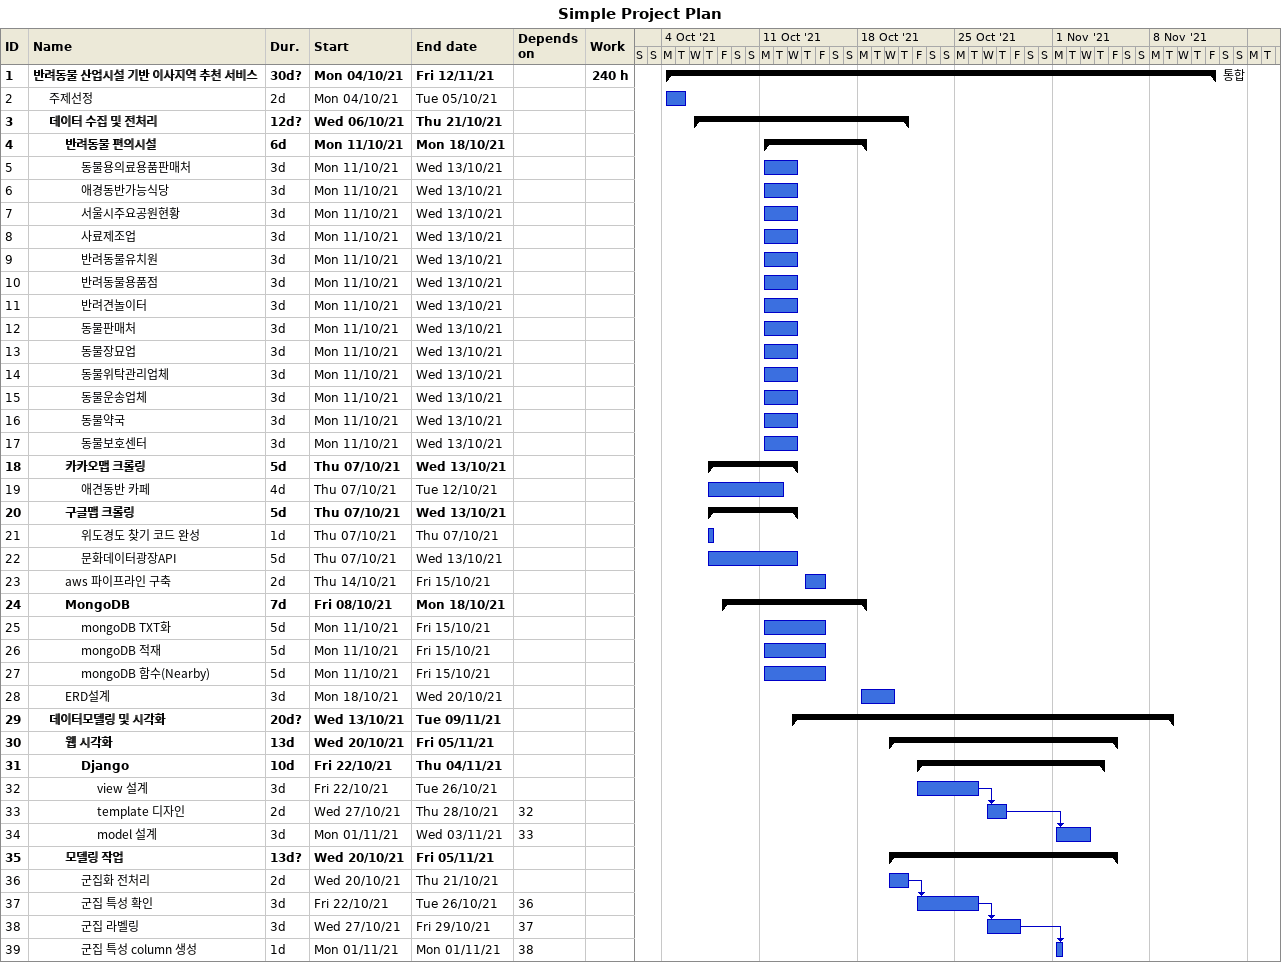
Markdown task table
Simple Project Plan

| ID | Level | Task | Duration | Start | Finish | Predecessors | Resources | Work (h) |
|---|---|---|---|---|---|---|---|---|
| 1 | 1 | **반려동물 산업시설 기반 이사지역 추천 서비스** | 30d? | 2021-10-04 | 2021-11-12 |  | 통합 | 240 |
| 2 | 2 | 주제선정 | 2d | 2021-10-04 | 2021-10-05 |  |  |  |
| 3 | 2 | **데이터 수집 및 전처리** | 12d? | 2021-10-06 | 2021-10-21 |  |  |  |
| 4 | 3 | **반려동물 편의시설** | 6d | 2021-10-11 | 2021-10-18 |  |  |  |
| 5 | 4 | 동물용의료용품판매처 | 3d | 2021-10-11 | 2021-10-13 |  |  |  |
| 6 | 4 | 애경동반가능식당 | 3d | 2021-10-11 | 2021-10-13 |  |  |  |
| 7 | 4 | 서울시주요공원현황 | 3d | 2021-10-11 | 2021-10-13 |  |  |  |
| 8 | 4 | 사료제조업 | 3d | 2021-10-11 | 2021-10-13 |  |  |  |
| 9 | 4 | 반려동물유치원 | 3d | 2021-10-11 | 2021-10-13 |  |  |  |
| 10 | 4 | 반려동물용품점 | 3d | 2021-10-11 | 2021-10-13 |  |  |  |
| 11 | 4 | 반려견놀이터 | 3d | 2021-10-11 | 2021-10-13 |  |  |  |
| 12 | 4 | 동물판매처 | 3d | 2021-10-11 | 2021-10-13 |  |  |  |
| 13 | 4 | 동물장묘업 | 3d | 2021-10-11 | 2021-10-13 |  |  |  |
| 14 | 4 | 동물위탁관리업체 | 3d | 2021-10-11 | 2021-10-13 |  |  |  |
| 15 | 4 | 동물운송업체 | 3d | 2021-10-11 | 2021-10-13 |  |  |  |
| 16 | 4 | 동물약국 | 3d | 2021-10-11 | 2021-10-13 |  |  |  |
| 17 | 4 | 동물보호센터 | 3d | 2021-10-11 | 2021-10-13 |  |  |  |
| 18 | 3 | **카카오맵 크롤링** | 5d | 2021-10-07 | 2021-10-13 |  |  |  |
| 19 | 4 | 애견동반 카페 | 4d | 2021-10-07 | 2021-10-12 |  |  |  |
| 20 | 3 | **구글맵 크롤링** | 5d | 2021-10-07 | 2021-10-13 |  |  |  |
| 21 | 4 | 위도경도 찾기 코드 완성 | 1d | 2021-10-07 | 2021-10-07 |  |  |  |
| 22 | 4 | 문화데이터광장API | 5d | 2021-10-07 | 2021-10-13 |  |  |  |
| 23 | 3 | aws 파이프라인 구축 | 2d | 2021-10-14 | 2021-10-15 |  |  |  |
| 24 | 3 | **MongoDB** | 7d | 2021-10-08 | 2021-10-18 |  |  |  |
| 25 | 4 | mongoDB TXT화 | 5d | 2021-10-11 | 2021-10-15 |  |  |  |
| 26 | 4 | mongoDB 적재 | 5d | 2021-10-11 | 2021-10-15 |  |  |  |
| 27 | 4 | mongoDB 함수(Nearby) | 5d | 2021-10-11 | 2021-10-15 |  |  |  |
| 28 | 3 | ERD설계 | 3d | 2021-10-18 | 2021-10-20 |  |  |  |
| 29 | 2 | **데이터모델링 및 시각화** | 20d? | 2021-10-13 | 2021-11-09 |  |  |  |
| 30 | 3 | **웹 시각화** | 13d | 2021-10-20 | 2021-11-05 |  |  |  |
| 31 | 4 | **Django** | 10d | 2021-10-22 | 2021-11-04 |  |  |  |
| 32 | 5 | view 설계 | 3d | 2021-10-22 | 2021-10-26 |  |  |  |
| 33 | 5 | template 디자인 | 2d | 2021-10-27 | 2021-10-28 | 32 |  |  |
| 34 | 5 | model 설계 | 3d | 2021-11-01 | 2021-11-03 | 33 |  |  |
| 35 | 3 | **모델링 작업** | 13d? | 2021-10-20 | 2021-11-05 |  |  |  |
| 36 | 4 | 군집화 전처리 | 2d | 2021-10-20 | 2021-10-21 |  |  |  |
| 37 | 4 | 군집 특성 확인 | 3d | 2021-10-22 | 2021-10-26 | 36 |  |  |
| 38 | 4 | 군집 라벨링 | 3d | 2021-10-27 | 2021-10-29 | 37 |  |  |
| 39 | 4 | 군집 특성 column 생성 | 1d | 2021-11-01 | 2021-11-01 | 38 |  |  |
